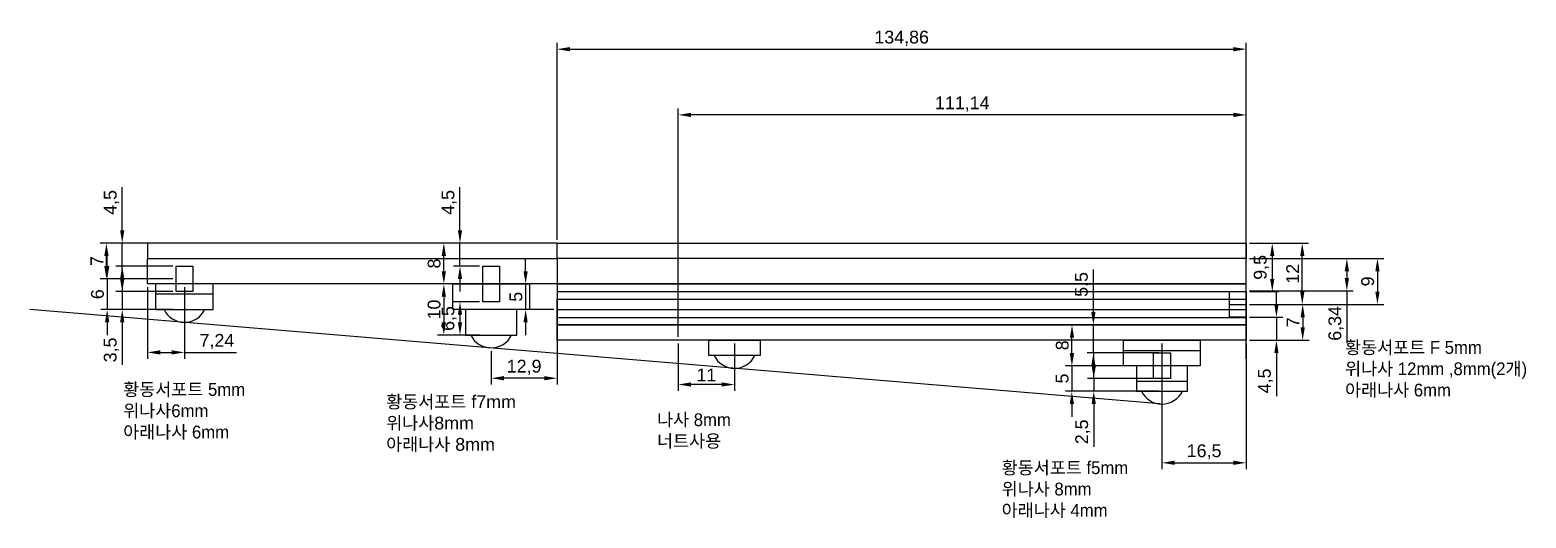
# Model space of a CAD drawing. Header units: millimetres. Extents: x 46 to 4458, y 59 to 1499.
# Drawn here: x 2739.3 to 3032.1, y 1052.4 to 1147.9 of the extents above; entities that cross this region are included whole.
import ezdxf

# ---------------------------------------------------------------- set-up
doc = ezdxf.new("R2010")
doc.units = ezdxf.units.MM
doc.styles.get("Standard").update_dxf_attribs({"font": 'arial.ttf'})
doc.dimstyles.new('ISO-25', dxfattribs={"dimtxt": 2.5, "dimasz": 2.5, "dimexe": 1.25, "dimexo": 0.625, "dimtad": 1, "dimtxsty": 'Standard', "dimcen": 2.5, "dimadec": 0, "dimazin": 0, "dimtfac": 1, "dimtmove": 0, "dimatfit": 3, "dimfxl": 1, "dimarcsym": 0})

# ---------------------------------------------------------------- blocks, each defined once
blk = doc.blocks.new('*D39')
at = {"color": 0, "lineweight": -2, "transparency": 16777216}
for p, q in [((2842.5, 1106.85), (2842.5, 1145.42)), ((2977.36, 1083.57), (2977.36, 1145.42)), ((2845, 1144.17), (2974.86, 1144.17))]:
    blk.add_line(p, q, dxfattribs=at)
at = {"color": 0, "transparency": 16777216}
for points in [[(2845, 1144.58), (2845, 1143.75), (2842.5, 1144.17)], [(2974.86, 1144.58), (2974.86, 1143.75), (2977.36, 1144.17)]]:
    blk.add_solid(points, dxfattribs=at)
at = {"layer": 'Defpoints', "color": 0, "transparency": 16777216}
for p in [(2977.36, 1144.17), (2842.5, 1106.22), (2977.36, 1082.94)]:
    blk.add_point(p, dxfattribs=at)
at = {"color": 0, "transparency": 16777216, "insert": (2909.93, 1146.3), "char_height": 2.5, "attachment_point": 5}
blk.add_mtext('134,86', dxfattribs=at)
blk = doc.blocks.new('*D42')
at = {"color": 0, "lineweight": -2, "transparency": 16777216}
for p, q in [((2836.35, 1100.72), (2836.35, 1103.22)), ((2841.87, 1098.22), (2835.1, 1098.22)), ((2836.35, 1098.22), (2836.35, 1093.22)), ((2841.87, 1093.22), (2835.1, 1093.22)), ((2836.35, 1090.72), (2836.35, 1088.22))]:
    blk.add_line(p, q, dxfattribs=at)
at = {"color": 0, "transparency": 16777216}
for points in [[(2835.93, 1100.72), (2836.76, 1100.72), (2836.35, 1098.22)], [(2835.93, 1090.72), (2836.76, 1090.72), (2836.35, 1093.22)]]:
    blk.add_solid(points, dxfattribs=at)
at = {"layer": 'Defpoints', "color": 0, "transparency": 16777216}
for p in [(2842.5, 1098.22), (2836.35, 1093.22), (2842.5, 1093.22)]:
    blk.add_point(p, dxfattribs=at)
at = {"color": 0, "transparency": 16777216, "insert": (2834.45, 1095.72), "char_height": 2.5, "attachment_point": 5, "rotation": 90}
blk.add_mtext('5', dxfattribs=at)
blk = doc.blocks.new('*D46')
at = {"color": 0, "lineweight": -2, "transparency": 16777216}
for p, q in [((2866.22, 1087.85), (2866.22, 1132.56)), ((2974.86, 1131.31), (2868.72, 1131.31)), ((2977.36, 1106.85), (2977.36, 1132.56))]:
    blk.add_line(p, q, dxfattribs=at)
at = {"color": 0, "transparency": 16777216}
for points in [[(2868.72, 1131.73), (2868.72, 1130.89), (2866.22, 1131.31)], [(2974.86, 1131.73), (2974.86, 1130.89), (2977.36, 1131.31)]]:
    blk.add_solid(points, dxfattribs=at)
at = {"layer": 'Defpoints', "color": 0, "transparency": 16777216}
for p in [(2866.22, 1131.31), (2977.36, 1106.22), (2866.22, 1087.22)]:
    blk.add_point(p, dxfattribs=at)
at = {"color": 0, "transparency": 16777216, "insert": (2921.79, 1133.44), "char_height": 2.5, "attachment_point": 5}
blk.add_mtext('111,14', dxfattribs=at)
blk = doc.blocks.new('*D48')
at = {"color": 0, "lineweight": -2, "transparency": 16777216}
for p, q in [((2866.22, 1086.6), (2866.22, 1077.3)), ((2877.22, 1086.6), (2877.22, 1077.3)), ((2874.72, 1078.55), (2868.72, 1078.55))]:
    blk.add_line(p, q, dxfattribs=at)
at = {"color": 0, "transparency": 16777216}
for points in [[(2868.72, 1078.97), (2868.72, 1078.14), (2866.22, 1078.55)], [(2874.72, 1078.97), (2874.72, 1078.14), (2877.22, 1078.55)]]:
    blk.add_solid(points, dxfattribs=at)
at = {"layer": 'Defpoints', "color": 0, "transparency": 16777216}
for p in [(2866.22, 1087.22), (2877.22, 1087.22), (2866.22, 1078.55)]:
    blk.add_point(p, dxfattribs=at)
at = {"color": 0, "transparency": 16777216, "insert": (2871.72, 1080.43), "char_height": 2.5, "attachment_point": 5}
blk.add_mtext('11', dxfattribs=at)
blk = doc.blocks.new('*D49')
at = {"color": 0, "lineweight": -2, "transparency": 16777216}
for p, q in [((2960.86, 1086.6), (2960.86, 1061.98)), ((2977.36, 1086.6), (2977.36, 1061.98)), ((2963.36, 1063.23), (2974.86, 1063.23))]:
    blk.add_line(p, q, dxfattribs=at)
at = {"color": 0, "transparency": 16777216}
for points in [[(2963.36, 1063.65), (2963.36, 1062.82), (2960.86, 1063.23)], [(2974.86, 1063.65), (2974.86, 1062.82), (2977.36, 1063.23)]]:
    blk.add_solid(points, dxfattribs=at)
at = {"layer": 'Defpoints', "color": 0, "transparency": 16777216}
for p in [(2960.86, 1087.22), (2977.36, 1087.22), (2977.36, 1063.23)]:
    blk.add_point(p, dxfattribs=at)
at = {"color": 0, "transparency": 16777216, "insert": (2969.11, 1065.36), "char_height": 2.5, "attachment_point": 5}
blk.add_mtext('16,5', dxfattribs=at)
blk = doc.blocks.new('*D50')
at = {"color": 0, "lineweight": -2, "transparency": 16777216}
for p, q in [((2842.5, 1097.6), (2842.5, 1078.53)), ((2829.6, 1085.07), (2829.6, 1078.53)), ((2840, 1079.78), (2832.1, 1079.78))]:
    blk.add_line(p, q, dxfattribs=at)
at = {"color": 0, "transparency": 16777216}
for points in [[(2832.1, 1080.2), (2832.1, 1079.37), (2829.6, 1079.78)], [(2840, 1080.2), (2840, 1079.37), (2842.5, 1079.78)]]:
    blk.add_solid(points, dxfattribs=at)
at = {"layer": 'Defpoints', "color": 0, "transparency": 16777216}
for p in [(2842.5, 1098.22), (2829.6, 1085.69), (2829.6, 1079.78)]:
    blk.add_point(p, dxfattribs=at)
at = {"color": 0, "transparency": 16777216, "insert": (2836.05, 1081.91), "char_height": 2.5, "attachment_point": 5}
blk.add_mtext('12,9', dxfattribs=at)
blk = doc.blocks.new('*D51')
at = {"color": 0, "lineweight": -2, "transparency": 16777216}
for p, q in [((2762.34, 1097.6), (2762.34, 1083.58)), ((2769.58, 1097.6), (2769.58, 1083.58)), ((2764.84, 1084.83), (2767.08, 1084.83)), ((2769.58, 1084.83), (2779.8, 1084.83))]:
    blk.add_line(p, q, dxfattribs=at)
at = {"color": 0, "transparency": 16777216}
for points in [[(2764.84, 1085.25), (2764.84, 1084.42), (2762.34, 1084.83)], [(2767.08, 1085.25), (2767.08, 1084.42), (2769.58, 1084.83)]]:
    blk.add_solid(points, dxfattribs=at)
at = {"layer": 'Defpoints', "color": 0, "transparency": 16777216}
for p in [(2762.34, 1098.22), (2769.58, 1098.22), (2769.58, 1084.83)]:
    blk.add_point(p, dxfattribs=at)
at = {"color": 0, "transparency": 16777216, "insert": (2775.94, 1086.96), "char_height": 2.5, "attachment_point": 5}
blk.add_mtext('7,24', dxfattribs=at)
blk = doc.blocks.new('*D63')
at = {"color": 0, "lineweight": -2, "transparency": 16777216}
for p, q in [((2977.98, 1106.22), (2983.7, 1106.22)), ((2982.45, 1103.72), (2982.45, 1099.22)), ((2977.98, 1096.72), (2983.7, 1096.72))]:
    blk.add_line(p, q, dxfattribs=at)
at = {"color": 0, "transparency": 16777216}
for points in [[(2982.03, 1103.72), (2982.86, 1103.72), (2982.45, 1106.22)], [(2982.03, 1099.22), (2982.86, 1099.22), (2982.45, 1096.72)]]:
    blk.add_solid(points, dxfattribs=at)
at = {"layer": 'Defpoints', "color": 0, "transparency": 16777216}
for p in [(2977.36, 1106.22), (2977.36, 1096.72), (2982.45, 1096.72)]:
    blk.add_point(p, dxfattribs=at)
at = {"color": 0, "transparency": 16777216, "insert": (2980.32, 1101.47), "char_height": 2.5, "attachment_point": 5, "rotation": 90}
blk.add_mtext('9,5', dxfattribs=at)
blk = doc.blocks.new('*D64')
at = {"color": 0, "lineweight": -2, "transparency": 16777216}
for p, q in [((2977.98, 1106.22), (2989.57, 1106.22)), ((2988.32, 1096.72), (2988.32, 1103.72)), ((2977.98, 1094.22), (2989.57, 1094.22))]:
    blk.add_line(p, q, dxfattribs=at)
at = {"color": 0, "transparency": 16777216}
for points in [[(2987.91, 1103.72), (2988.74, 1103.72), (2988.32, 1106.22)], [(2987.91, 1096.72), (2988.74, 1096.72), (2988.32, 1094.22)]]:
    blk.add_solid(points, dxfattribs=at)
at = {"layer": 'Defpoints', "color": 0, "transparency": 16777216}
for p in [(2977.36, 1106.22), (2988.32, 1106.22), (2977.36, 1094.22)]:
    blk.add_point(p, dxfattribs=at)
at = {"color": 0, "transparency": 16777216, "insert": (2986.44, 1100.22), "char_height": 2.5, "attachment_point": 5, "rotation": 90}
blk.add_mtext('12', dxfattribs=at)
blk = doc.blocks.new('*D65')
at = {"color": 0, "lineweight": -2, "transparency": 16777216}
for p, q in [((2977.98, 1094.22), (2989.66, 1094.22)), ((2988.41, 1091.72), (2988.41, 1089.72)), ((2977.98, 1087.22), (2989.66, 1087.22))]:
    blk.add_line(p, q, dxfattribs=at)
at = {"color": 0, "transparency": 16777216}
for points in [[(2987.99, 1091.72), (2988.82, 1091.72), (2988.41, 1094.22)], [(2987.99, 1089.72), (2988.82, 1089.72), (2988.41, 1087.22)]]:
    blk.add_solid(points, dxfattribs=at)
at = {"layer": 'Defpoints', "color": 0, "transparency": 16777216}
for p in [(2977.36, 1094.22), (2977.36, 1087.22), (2988.41, 1087.22)]:
    blk.add_point(p, dxfattribs=at)
at = {"color": 0, "transparency": 16777216, "insert": (2986.53, 1090.72), "char_height": 2.5, "attachment_point": 5, "rotation": 90}
blk.add_mtext('7', dxfattribs=at)
blk = doc.blocks.new('*D66')
at = {"color": 0, "lineweight": -2, "transparency": 16777216}
for p, q in [((2983.26, 1094.22), (2983.26, 1096.72)), ((2977.98, 1091.72), (2984.51, 1091.72)), ((2983.26, 1091.72), (2983.26, 1087.22)), ((2977.98, 1087.22), (2984.51, 1087.22)), ((2983.26, 1084.72), (2983.26, 1076.3))]:
    blk.add_line(p, q, dxfattribs=at)
at = {"color": 0, "transparency": 16777216}
for points in [[(2982.85, 1094.22), (2983.68, 1094.22), (2983.26, 1091.72)], [(2982.85, 1084.72), (2983.68, 1084.72), (2983.26, 1087.22)]]:
    blk.add_solid(points, dxfattribs=at)
at = {"layer": 'Defpoints', "color": 0, "transparency": 16777216}
for p in [(2977.36, 1091.72), (2977.36, 1087.22), (2983.26, 1087.22)]:
    blk.add_point(p, dxfattribs=at)
at = {"color": 0, "transparency": 16777216, "insert": (2981.14, 1079.26), "char_height": 2.5, "attachment_point": 5, "rotation": 90}
blk.add_mtext('4,5', dxfattribs=at)
blk = doc.blocks.new('*D67')
at = {"color": 0, "lineweight": -2, "transparency": 16777216}
for p, q in [((2960.23, 1090.22), (2942.01, 1090.22)), ((2943.26, 1084.72), (2943.26, 1087.72)), ((2960.23, 1082.22), (2942.01, 1082.22))]:
    blk.add_line(p, q, dxfattribs=at)
at = {"color": 0, "transparency": 16777216}
for points in [[(2942.85, 1087.72), (2943.68, 1087.72), (2943.26, 1090.22)], [(2942.85, 1084.72), (2943.68, 1084.72), (2943.26, 1082.22)]]:
    blk.add_solid(points, dxfattribs=at)
at = {"layer": 'Defpoints', "color": 0, "transparency": 16777216}
for p in [(2943.26, 1090.22), (2960.86, 1090.22), (2960.86, 1082.22)]:
    blk.add_point(p, dxfattribs=at)
at = {"color": 0, "transparency": 16777216, "insert": (2941.36, 1086.22), "char_height": 2.5, "attachment_point": 5, "rotation": 90}
blk.add_mtext('8', dxfattribs=at)
blk = doc.blocks.new('*D68')
at = {"color": 0, "lineweight": -2, "transparency": 16777216}
for p, q in [((2947.45, 1092.72), (2947.45, 1101.04)), ((2960.23, 1090.22), (2946.2, 1090.22)), ((2947.45, 1084.72), (2947.45, 1090.22)), ((2960.23, 1084.72), (2946.2, 1084.72)), ((2947.45, 1082.22), (2947.45, 1079.72))]:
    blk.add_line(p, q, dxfattribs=at)
at = {"color": 0, "transparency": 16777216}
for points in [[(2947.03, 1092.72), (2947.86, 1092.72), (2947.45, 1090.22)], [(2947.03, 1082.22), (2947.86, 1082.22), (2947.45, 1084.72)]]:
    blk.add_solid(points, dxfattribs=at)
at = {"layer": 'Defpoints', "color": 0, "transparency": 16777216}
for p in [(2947.45, 1090.22), (2960.86, 1090.22), (2960.86, 1084.72)]:
    blk.add_point(p, dxfattribs=at)
at = {"color": 0, "transparency": 16777216, "insert": (2945.32, 1098.13), "char_height": 2.5, "attachment_point": 5, "rotation": 90}
blk.add_mtext('5,5', dxfattribs=at)
blk = doc.blocks.new('*D69')
at = {"color": 0, "lineweight": -2, "transparency": 16777216}
for p, q in [((2977.98, 1103.22), (2998.3, 1103.22)), ((2997.05, 1100.72), (2997.05, 1099.39)), ((2977.98, 1096.89), (2998.3, 1096.89)), ((2997.05, 1096.89), (2997.05, 1086.64)), ((2943.23, 1084.72), (2943.23, 1087.22)), ((2960.23, 1082.22), (2941.98, 1082.22)), ((2943.23, 1082.22), (2943.23, 1077.22)), ((2960.23, 1077.22), (2941.98, 1077.22)), ((2943.23, 1074.72), (2943.23, 1072.22))]:
    blk.add_line(p, q, dxfattribs=at)
at = {"color": 0, "transparency": 16777216}
for points in [[(2996.63, 1100.72), (2997.46, 1100.72), (2997.05, 1103.22)], [(2996.63, 1099.39), (2997.46, 1099.39), (2997.05, 1096.89)], [(2942.82, 1084.72), (2943.65, 1084.72), (2943.23, 1082.22)], [(2942.82, 1074.72), (2943.65, 1074.72), (2943.23, 1077.22)]]:
    blk.add_solid(points, dxfattribs=at)
at = {"layer": 'Defpoints', "color": 0, "transparency": 16777216}
for p in [(2977.36, 1103.22), (2977.36, 1096.89), (2997.05, 1096.89), (2960.86, 1082.22), (2943.23, 1077.22), (2960.86, 1077.22)]:
    blk.add_point(p, dxfattribs=at)
at = {"color": 0, "transparency": 16777216, "char_height": 2.5, "attachment_point": 5, "rotation": 90}
for s, insert in [('6,34', (2994.92, 1090.51)), ('5', (2941.34, 1079.72))]:
    blk.add_mtext(s, dxfattribs=dict(at, insert=insert))
blk = doc.blocks.new('*D70')
at = {"color": 0, "lineweight": -2, "transparency": 16777216}
for p, q in [((2977.98, 1103.22), (3004.28, 1103.22)), ((3003.03, 1100.72), (3003.03, 1096.72)), ((2977.98, 1094.22), (3004.28, 1094.22)), ((2947.52, 1082.22), (2947.52, 1084.72)), ((2960.23, 1079.72), (2946.27, 1079.72)), ((2947.52, 1079.72), (2947.52, 1077.22)), ((2960.23, 1077.22), (2946.27, 1077.22)), ((2947.52, 1074.72), (2947.52, 1066.36))]:
    blk.add_line(p, q, dxfattribs=at)
at = {"color": 0, "transparency": 16777216}
for points in [[(3002.62, 1100.72), (3003.45, 1100.72), (3003.03, 1103.22)], [(3002.62, 1096.72), (3003.45, 1096.72), (3003.03, 1094.22)], [(2947.1, 1082.22), (2947.93, 1082.22), (2947.52, 1079.72)], [(2947.1, 1074.72), (2947.93, 1074.72), (2947.52, 1077.22)]]:
    blk.add_solid(points, dxfattribs=at)
at = {"layer": 'Defpoints', "color": 0, "transparency": 16777216}
for p in [(2977.36, 1103.22), (2977.36, 1094.22), (3003.03, 1094.22), (2960.86, 1079.72), (2947.52, 1077.22), (2960.86, 1077.22)]:
    blk.add_point(p, dxfattribs=at)
at = {"color": 0, "transparency": 16777216, "char_height": 2.5, "attachment_point": 5, "rotation": 90}
for s, insert in [('9', (3001.13, 1098.72)), ('2,5', (2945.39, 1069.29))]:
    blk.add_mtext(s, dxfattribs=dict(at, insert=insert))
blk = doc.blocks.new('*D72')
at = {"color": 0, "lineweight": -2, "transparency": 16777216}
for p, q in [((2827.33, 1106.22), (2819.09, 1106.22)), ((2820.34, 1100.72), (2820.34, 1103.72)), ((2827.33, 1098.22), (2819.09, 1098.22))]:
    blk.add_line(p, q, dxfattribs=at)
at = {"color": 0, "transparency": 16777216}
for points in [[(2819.92, 1103.72), (2820.76, 1103.72), (2820.34, 1106.22)], [(2819.92, 1100.72), (2820.76, 1100.72), (2820.34, 1098.22)]]:
    blk.add_solid(points, dxfattribs=at)
at = {"layer": 'Defpoints', "color": 0, "transparency": 16777216}
for p in [(2820.34, 1106.22), (2827.95, 1106.22), (2827.95, 1098.22)]:
    blk.add_point(p, dxfattribs=at)
at = {"color": 0, "transparency": 16777216, "insert": (2818.44, 1102.22), "char_height": 2.5, "attachment_point": 5, "rotation": 90}
blk.add_mtext('8', dxfattribs=at)
blk = doc.blocks.new('*D73')
at = {"color": 0, "lineweight": -2, "transparency": 16777216}
for p, q in [((2823.5, 1108.72), (2823.5, 1117.15)), ((2827.33, 1106.22), (2822.25, 1106.22)), ((2823.5, 1101.72), (2823.5, 1106.22)), ((2827.33, 1101.72), (2822.25, 1101.72)), ((2823.5, 1099.22), (2823.5, 1096.72))]:
    blk.add_line(p, q, dxfattribs=at)
at = {"color": 0, "transparency": 16777216}
for points in [[(2823.09, 1108.72), (2823.92, 1108.72), (2823.5, 1106.22)], [(2823.09, 1099.22), (2823.92, 1099.22), (2823.5, 1101.72)]]:
    blk.add_solid(points, dxfattribs=at)
at = {"layer": 'Defpoints', "color": 0, "transparency": 16777216}
for p in [(2823.5, 1106.22), (2827.95, 1106.22), (2827.95, 1101.72)]:
    blk.add_point(p, dxfattribs=at)
at = {"color": 0, "transparency": 16777216, "insert": (2821.38, 1114.18), "char_height": 2.5, "attachment_point": 5, "rotation": 90}
blk.add_mtext('4,5', dxfattribs=at)
blk = doc.blocks.new('*D74')
at = {"color": 0, "lineweight": -2, "transparency": 16777216}
for p, q in [((2827.33, 1098.22), (2819.09, 1098.22)), ((2820.34, 1095.72), (2820.34, 1090.72)), ((2827.33, 1088.22), (2819.09, 1088.22))]:
    blk.add_line(p, q, dxfattribs=at)
at = {"color": 0, "transparency": 16777216}
for points in [[(2819.92, 1095.72), (2820.76, 1095.72), (2820.34, 1098.22)], [(2819.92, 1090.72), (2820.76, 1090.72), (2820.34, 1088.22)]]:
    blk.add_solid(points, dxfattribs=at)
at = {"layer": 'Defpoints', "color": 0, "transparency": 16777216}
for p in [(2827.95, 1098.22), (2820.34, 1088.22), (2827.95, 1088.22)]:
    blk.add_point(p, dxfattribs=at)
at = {"color": 0, "transparency": 16777216, "insert": (2818.44, 1093.22), "char_height": 2.5, "attachment_point": 5, "rotation": 90}
blk.add_mtext('10', dxfattribs=at)
blk = doc.blocks.new('*D75')
at = {"color": 0, "lineweight": -2, "transparency": 16777216}
for p, q in [((2827.33, 1094.72), (2822.25, 1094.72)), ((2823.5, 1092.22), (2823.5, 1090.72)), ((2827.33, 1088.22), (2822.25, 1088.22))]:
    blk.add_line(p, q, dxfattribs=at)
at = {"color": 0, "transparency": 16777216}
for points in [[(2823.09, 1092.22), (2823.92, 1092.22), (2823.5, 1094.72)], [(2823.09, 1090.72), (2823.92, 1090.72), (2823.5, 1088.22)]]:
    blk.add_solid(points, dxfattribs=at)
at = {"layer": 'Defpoints', "color": 0, "transparency": 16777216}
for p in [(2827.95, 1094.72), (2823.5, 1088.22), (2827.95, 1088.22)]:
    blk.add_point(p, dxfattribs=at)
at = {"color": 0, "transparency": 16777216, "insert": (2821.38, 1091.47), "char_height": 2.5, "attachment_point": 5, "rotation": 90}
blk.add_mtext('6,5', dxfattribs=at)
blk = doc.blocks.new('*D76')
at = {"color": 0, "lineweight": -2, "transparency": 16777216}
for p, q in [((2767.31, 1106.22), (2753.06, 1106.22)), ((2754.31, 1101.72), (2754.31, 1103.72)), ((2767.31, 1099.22), (2753.06, 1099.22))]:
    blk.add_line(p, q, dxfattribs=at)
at = {"color": 0, "transparency": 16777216}
for points in [[(2753.9, 1103.72), (2754.73, 1103.72), (2754.31, 1106.22)], [(2753.9, 1101.72), (2754.73, 1101.72), (2754.31, 1099.22)]]:
    blk.add_solid(points, dxfattribs=at)
at = {"layer": 'Defpoints', "color": 0, "transparency": 16777216}
for p in [(2754.31, 1106.22), (2767.93, 1106.22), (2767.93, 1099.22)]:
    blk.add_point(p, dxfattribs=at)
at = {"color": 0, "transparency": 16777216, "insert": (2752.44, 1102.72), "char_height": 2.5, "attachment_point": 5, "rotation": 90}
blk.add_mtext('7', dxfattribs=at)
blk = doc.blocks.new('*D77')
at = {"color": 0, "lineweight": -2, "transparency": 16777216}
for p, q in [((2757.41, 1108.72), (2757.41, 1117.15)), ((2767.31, 1106.22), (2756.16, 1106.22)), ((2757.41, 1101.72), (2757.41, 1106.22)), ((2767.31, 1101.72), (2756.16, 1101.72)), ((2757.41, 1099.22), (2757.41, 1096.72))]:
    blk.add_line(p, q, dxfattribs=at)
at = {"color": 0, "transparency": 16777216}
for points in [[(2756.99, 1108.72), (2757.82, 1108.72), (2757.41, 1106.22)], [(2756.99, 1099.22), (2757.82, 1099.22), (2757.41, 1101.72)]]:
    blk.add_solid(points, dxfattribs=at)
at = {"layer": 'Defpoints', "color": 0, "transparency": 16777216}
for p in [(2757.41, 1106.22), (2767.93, 1106.22), (2767.93, 1101.72)]:
    blk.add_point(p, dxfattribs=at)
at = {"color": 0, "transparency": 16777216, "insert": (2755.29, 1114.18), "char_height": 2.5, "attachment_point": 5, "rotation": 90}
blk.add_mtext('4,5', dxfattribs=at)
blk = doc.blocks.new('*D78')
at = {"color": 0, "lineweight": -2, "transparency": 16777216}
for p, q in [((2754.46, 1101.72), (2754.46, 1104.22)), ((2767.31, 1099.22), (2753.21, 1099.22)), ((2754.46, 1099.22), (2754.46, 1093.22)), ((2767.31, 1093.22), (2753.21, 1093.22)), ((2754.46, 1090.72), (2754.46, 1088.22))]:
    blk.add_line(p, q, dxfattribs=at)
at = {"color": 0, "transparency": 16777216}
for points in [[(2754.04, 1101.72), (2754.88, 1101.72), (2754.46, 1099.22)], [(2754.04, 1090.72), (2754.88, 1090.72), (2754.46, 1093.22)]]:
    blk.add_solid(points, dxfattribs=at)
at = {"layer": 'Defpoints', "color": 0, "transparency": 16777216}
for p in [(2767.93, 1099.22), (2754.46, 1093.22), (2767.93, 1093.22)]:
    blk.add_point(p, dxfattribs=at)
at = {"color": 0, "transparency": 16777216, "insert": (2752.56, 1096.22), "char_height": 2.5, "attachment_point": 5, "rotation": 90}
blk.add_mtext('6', dxfattribs=at)
blk = doc.blocks.new('*D79')
at = {"color": 0, "lineweight": -2, "transparency": 16777216}
for p, q in [((2757.41, 1099.22), (2757.41, 1101.72)), ((2767.31, 1096.72), (2756.16, 1096.72)), ((2757.41, 1096.72), (2757.41, 1093.22)), ((2767.31, 1093.22), (2756.16, 1093.22)), ((2757.41, 1090.72), (2757.41, 1082.41))]:
    blk.add_line(p, q, dxfattribs=at)
at = {"color": 0, "transparency": 16777216}
for points in [[(2756.99, 1099.22), (2757.82, 1099.22), (2757.41, 1096.72)], [(2756.99, 1090.72), (2757.82, 1090.72), (2757.41, 1093.22)]]:
    blk.add_solid(points, dxfattribs=at)
at = {"layer": 'Defpoints', "color": 0, "transparency": 16777216}
for p in [(2767.93, 1096.72), (2757.41, 1093.22), (2767.93, 1093.22)]:
    blk.add_point(p, dxfattribs=at)
at = {"color": 0, "transparency": 16777216, "insert": (2755.28, 1085.32), "char_height": 2.5, "attachment_point": 5, "rotation": 90}
blk.add_mtext('3,5', dxfattribs=at)

msp = doc.modelspace()

# ---------------------------------------------------------------- linework, layer by layer
for p, q in [((2775.22241, 1096.22442), (2763.94181, 1096.22442)), ((2960.48827, 1074.73992), (2739.34523, 1093.24783)), ((2974.0594, 1094.22442), (2977.3594, 1094.22442)), ((2866.97291, 1090.22442), (2874.97291, 1090.22442)), ((2877.2194, 1084.22442), (2877.2194, 1081.72442))]:
    msp.add_line(p, q)
for points in [[(2842.4994, 1106.22442), (2762.3394, 1106.22442), (2762.3394, 1103.22442), (2842.4994, 1103.22442)], [(2977.3594, 1103.22442), (2842.4994, 1103.22442), (2842.4994, 1106.22442), (2977.3594, 1106.22442)], [(2762.3394, 1103.22442), (2842.4994, 1103.22442), (2842.4994, 1098.22442), (2762.3394, 1098.22442)], [(2842.4994, 1098.22442), (2977.3594, 1098.22442), (2977.3594, 1103.22442), (2842.4994, 1103.22442)], [(2763.94181, 1093.22442), (2775.22241, 1093.22442), (2775.22241, 1098.22442), (2763.94181, 1098.22442)], [(2842.4994, 1090.22442), (2977.3594, 1090.22442), (2977.3594, 1087.22442), (2842.4994, 1087.22442)], [(2872.2194, 1087.22442), (2882.2194, 1087.22442), (2882.2194, 1084.22442), (2872.2194, 1084.22442)]]:
    msp.add_lwpolyline(points, close=True)
at = {"color": 3}
for points in [[(2767.93211, 1101.72442), (2771.23211, 1101.72442), (2771.23211, 1096.72442), (2767.93211, 1096.72442)], [(2827.95342, 1101.72442), (2831.25342, 1101.72442), (2831.25342, 1094.72442), (2827.95342, 1094.72442)], [(2959.2094, 1084.72442), (2962.5094, 1084.72442), (2962.5094, 1079.72442), (2959.2094, 1079.72442)]]:
    msp.add_lwpolyline(points, close=True, dxfattribs=at)
for points in [[(2822.10342, 1093.22442), (2822.10342, 1093.22442), (2822.10342, 1098.22442), (2837.10342, 1098.22442), (2837.10342, 1093.22442), (2822.10342, 1093.22442)], [(2977.3594, 1095.22442), (2977.3594, 1098.22442), (2842.4994, 1098.22442), (2842.4994, 1095.22442)], [(2842.4994, 1090.22442), (2842.4994, 1095.22442), (2977.3594, 1095.22442), (2977.3594, 1090.22442), (2842.4994, 1090.22442)], [(2824.60342, 1093.22442), (2824.60342, 1088.22442), (2834.60342, 1088.22442), (2834.60342, 1093.22442), (2824.60342, 1093.22442)], [(2953.3594, 1082.22442), (2953.3594, 1082.22442), (2953.3594, 1087.22442), (2968.3594, 1087.22442), (2968.3594, 1082.22442), (2953.3594, 1082.22442)], [(2953.3594, 1085.22442), (2968.3594, 1085.22442)], [(2955.8594, 1082.22442), (2955.8594, 1077.22442), (2965.8594, 1077.22442), (2965.8594, 1082.22442), (2955.8594, 1082.22442)], [(2955.8594, 1079.22442), (2965.8594, 1079.22442)]]:
    msp.add_lwpolyline(points)
at = {"color": 2}
msp.add_lwpolyline([(2842.4994, 1098.22442), (2842.4994, 1096.72442), (2977.3594, 1096.72442), (2977.3594, 1098.22442), (2842.4994, 1098.22442)], dxfattribs=at)
at = {"color": 3}
msp.add_lwpolyline([(2974.0594, 1096.72442), (2977.3594, 1096.72442), (2977.3594, 1091.72442), (2974.0594, 1091.72442), (2974.0594, 1096.72442)], dxfattribs=at)
at = {"color": 6}
msp.add_lwpolyline([(2842.4994, 1093.22442), (2977.3594, 1093.22442), (2977.3594, 1091.62442), (2842.4994, 1091.62442)], close=True, dxfattribs=at)
for centre in [(2769.58211, 1095.17442), (2829.60342, 1090.17442), (2877.2194, 1086.17442), (2960.8594, 1079.17442)]:
    msp.add_arc(centre, 4.45, 205.9892336, 334.0107664)

# ---------------------------------------------------------------- texts
at = {"char_height": 2.5, "attachment_point": 1}
for s, width, insert in [('{\\fGulim|b0|i0|c129|p50;황동서포트 F 5mm \\P위나사 12mm ,8mm(2개)\\P아래나사 6mm}', 40.4677787, (2996.69482, 1087.04889)), ('{\\fGulim|b0|i0|c129|p50;황동서포트 5mm\\P위나사6mm\\P아래나사 6mm}', 32.0513481, (2757.59341, 1078.83484)), ('{\\fGulim|b0|i0|c129|p50;황동서포트} f7mm\\P{\\fGulim|b0|i0|c129|p50;위나사}8mm\\P{\\fGulim|b0|i0|c129|p50;아래나사} 8mm', 33.1931445, (2809.05887, 1076.42581)), ('{\\fGulim|b0|i0|c129|p50;나사 8mm\\P너트사용}', 24.3082946, (2862.05883, 1072.90843)), ('{\\fGulim|b0|i0|c129|p50;황동서포트 f5mm\\P위나사 8mm\\P아래나사 4mm}', 26.5899995, (2929.5006, 1063.51654))]:
    msp.add_mtext_dynamic_manual_height_columns(s, width=width, gutter_width=12.5, heights=[0], dxfattribs=dict(at, insert=insert))

# ---------------------------------------------------------------- dimensions: what is measured, and where the dimension line sits
for base, p1, p2, picture, middle in [((2977.3594, 1144.16779), (2842.4994, 1106.22442), (2977.3594, 1082.94373), '*D39', (2909.9294, 1146.29517)), ((2866.2194, 1131.31042), (2977.3594, 1106.22442), (2866.2194, 1087.22442), '*D46', (2921.7894, 1133.4378)), ((2769.58211, 1084.83287), (2762.3394, 1098.22442), (2769.58211, 1098.22442), '*D51', (2775.93869, 1086.96026)), ((2829.60342, 1079.78209), (2842.4994, 1098.22442), (2829.60342, 1085.69394), '*D50', (2836.05141, 1081.90948)), ((2866.2194, 1078.55309), (2877.2194, 1087.22442), (2866.2194, 1087.22442), '*D48', (2871.7194, 1080.43321)), ((2977.3594, 1063.23316), (2960.8594, 1087.22442), (2977.3594, 1087.22442), '*D49', (2969.1094, 1065.36055))]:
    dim = msp.add_linear_dim(base=base, p1=p1, p2=p2, dimstyle='ISO-25')
    dim.commit()
    dim.dimension.update_dxf_attribs({"geometry": picture, "text_midpoint": middle})
for base, p1, p2, picture, middle in [((2757.40753, 1106.22442), (2767.93211, 1101.72442), (2767.93211, 1106.22442), '*D77', (2755.28525, 1114.18486)), ((2823.50252, 1106.22442), (2827.95342, 1101.72442), (2827.95342, 1106.22442), '*D73', (2821.38025, 1114.18486)), ((2754.31326, 1106.22442), (2767.93211, 1099.22442), (2767.93211, 1106.22442), '*D76', (2752.43826, 1102.72442)), ((2754.46061, 1093.22442), (2767.93211, 1099.22442), (2767.93211, 1093.22442), '*D78', (2752.55917, 1096.22442)), ((2820.34039, 1106.22442), (2827.95342, 1098.22442), (2827.95342, 1106.22442), '*D72', (2818.43896, 1102.22442)), ((2982.4481, 1096.72442), (2977.3594, 1106.22442), (2977.3594, 1096.72442), '*D63', (2980.32071, 1101.47442)), ((2988.32222, 1106.22442), (2977.3594, 1094.22442), (2977.3594, 1106.22442), '*D64', (2986.44211, 1100.22442)), ((2757.40753, 1093.22442), (2767.93211, 1096.72442), (2767.93211, 1093.22442), '*D79', (2755.28014, 1085.31514)), ((2836.34568, 1093.22442), (2842.4994, 1098.22442), (2842.4994, 1093.22442), '*D42', (2834.44936, 1095.72442)), ((2943.23336, 1077.22442), (2960.8594, 1082.22442), (2960.8594, 1077.22442), '*D69', (2941.33705, 1079.72442)), ((2997.04647, 1096.88818), (2977.3594, 1103.22442), (2977.3594, 1096.88818), '*D69', (2994.91908, 1090.51454)), ((2947.44619, 1090.22442), (2960.8594, 1084.72442), (2960.8594, 1090.22442), '*D68', (2945.32392, 1098.13455)), ((2947.51653, 1077.22442), (2960.8594, 1079.72442), (2960.8594, 1077.22442), '*D70', (2945.38914, 1069.29297)), ((2820.34039, 1088.22442), (2827.95342, 1098.22442), (2827.95342, 1088.22442), '*D74', (2818.43896, 1093.22442)), ((2983.26333, 1087.22442), (2977.3594, 1091.72442), (2977.3594, 1087.22442), '*D66', (2981.14106, 1079.26398)), ((2823.50252, 1088.22442), (2827.95342, 1094.72442), (2827.95342, 1088.22442), '*D75', (2821.37513, 1091.47442)), ((2988.40669, 1087.22442), (2977.3594, 1094.22442), (2977.3594, 1087.22442), '*D65', (2986.53169, 1090.72442)), ((2943.26303, 1090.22442), (2960.8594, 1082.22442), (2960.8594, 1090.22442), '*D67', (2941.3616, 1086.22442))]:
    dim = msp.add_linear_dim(base=base, p1=p1, p2=p2, angle=90, dimstyle='ISO-25')
    dim.commit()
    dim.dimension.update_dxf_attribs({"geometry": picture, "text_midpoint": middle})
dim = msp.add_aligned_dim(p1=(2977.3594, 1103.22442), p2=(2977.3594, 1094.22442), distance=25.6743, dimstyle='ISO-25')
dim.commit()
dim.dimension.update_dxf_attribs({"geometry": '*D70', "text_midpoint": (3001.13227, 1098.72442)})

doc.saveas('drawing.dxf')
